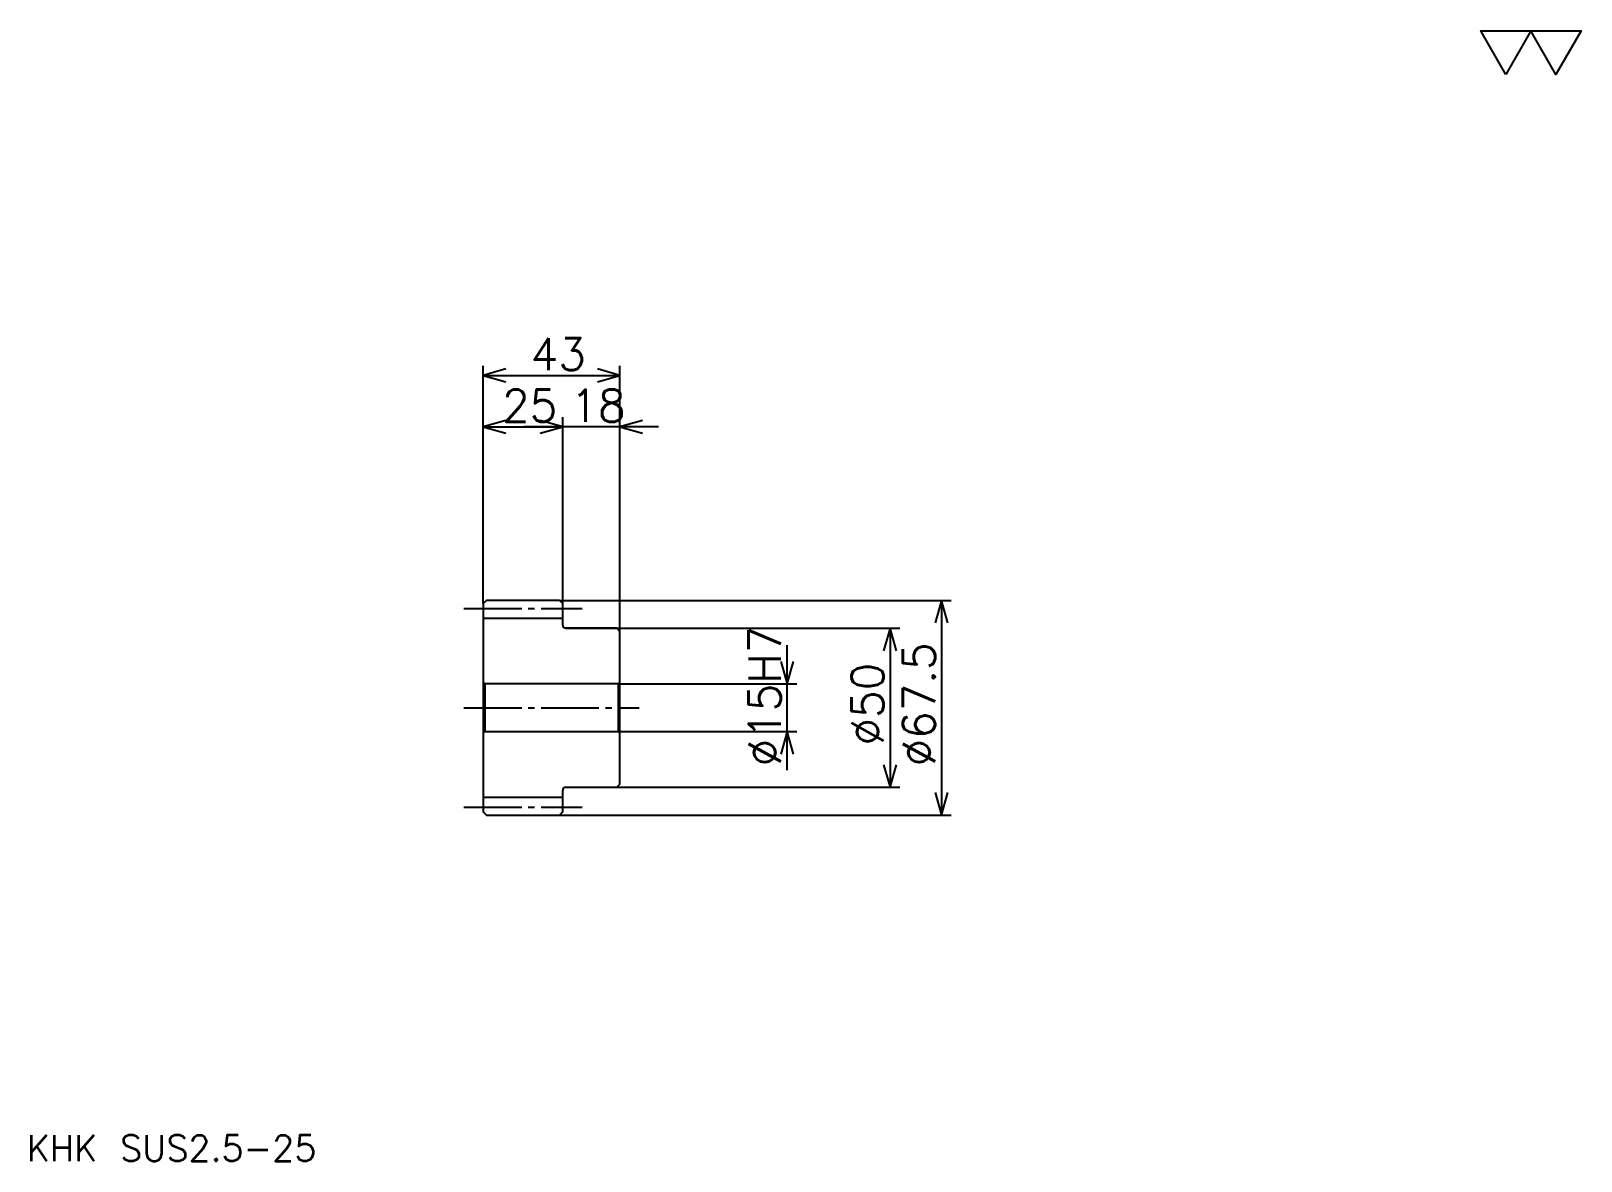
# Model space of a CAD drawing. Extents: x 22 to 509, y 22 to 378.
import ezdxf

# ---------------------------------------------------------------- set-up
doc = ezdxf.new("R2010")
doc.units = 0
doc.linetypes.add('DASHDOT', pattern=[24.260869, 18.195652, -2.021739, 2.021739, -2.021739])
doc.layers.get('0').update_dxf_attribs({"linetype": 'CONTINUOUS'})
doc.layers.add('DASHDOT', color=6, linetype='DASHDOT')
doc.styles.add('KANJI', font='TXT', dxfattribs={"bigfont": 'BIGFONT'})

msp = doc.modelspace()

# ---------------------------------------------------------------- linework, layer by layer
at = {"color": 5}
for p, q in [((163.760864, 198.521744), (163.760864, 272.315216)), ((163.760864, 269.282623), (206.760864, 269.282623)), ((206.760864, 198.521744), (206.760864, 272.315216)), ((188.760864, 198.521744), (188.760864, 256.141296)), ((163.760864, 253.108704), (188.760864, 253.108704)), ((218.891296, 253.108704), (176.630432, 253.108704)), ((163.760864, 197.521744), (163.760864, 198.521744)), ((187.760864, 198.521744), (206.760864, 198.521744)), ((188.760864, 197.521744), (188.760864, 198.521744)), ((206.760864, 198.521744), (310.880432, 198.521744)), ((206.760864, 188.771744), (206.760864, 198.521744)), ((307.847839, 198.521744), (307.847839, 131.021744)), ((189.760864, 189.771744), (206.760864, 189.771744)), ((206.760864, 189.771744), (294.706512, 189.771744)), ((291.673889, 189.771744), (291.673889, 139.771744)), ((259.32608, 145.141312), (259.32608, 184.402176)), ((206.760864, 172.271744), (262.358704, 172.271744)), ((206.760864, 157.271744), (262.358704, 157.271744)), ((189.760864, 139.771744), (206.760864, 139.771744)), ((206.760864, 139.771744), (294.706512, 139.771744)), ((187.760864, 131.021744), (206.760864, 131.021744)), ((206.760864, 131.021744), (310.880432, 131.021744))]:
    msp.add_line(p, q, dxfattribs=at)
at = {"color": 4}
for p, q in [((163.760864, 192.896744), (188.760864, 192.896744)), ((164.260864, 172.271744), (164.260864, 157.271744)), ((206.260864, 172.271744), (206.760864, 172.771744)), ((206.260864, 157.271744), (206.760864, 156.771744)), ((163.760864, 136.646744), (188.760864, 136.646744))]:
    msp.add_line(p, q, dxfattribs=at)
at = {"color": 7}
msp.add_lwpolyline([(485.217377, 363.913055), (477.332581, 377.580017), (508.871735, 377.580017), (500.986938, 363.913055), (493.102173, 377.580017), (485.217377, 363.913055)], dxfattribs=at)
at = {"color": 5}
for points in [[(170.836945, 271.304352), (163.760864, 269.282623), (170.836945, 267.260864)], [(199.684784, 267.260864), (206.760864, 269.282623), (199.684784, 271.304352)], [(170.836945, 255.130432), (163.760864, 253.108704), (170.836945, 251.086975)], [(181.684784, 251.086975), (188.760864, 253.108704), (181.684784, 255.130432)], [(181.684784, 251.086975), (188.760864, 253.108704), (181.684784, 255.130432)], [(213.836945, 255.130432), (206.760864, 253.108704), (213.836945, 251.086975)], [(309.869568, 191.445648), (307.847839, 198.521744), (305.82608, 191.445648)], [(293.695648, 182.695648), (291.673889, 189.771744), (289.652161, 182.695648)], [(257.304352, 179.347824), (259.32608, 172.271744), (261.347809, 179.347824)], [(261.347809, 150.195663), (259.32608, 157.271744), (257.304352, 150.195663)], [(289.652161, 146.847839), (291.673889, 139.771744), (293.695648, 146.847839)], [(305.82608, 138.097839), (307.847839, 131.021744), (309.869568, 138.097839)]]:
    msp.add_lwpolyline(points, dxfattribs=at)
at = {"color": 4}
for points in [[(188.760864, 190.771744), (188.760864, 197.521744), (187.760864, 198.521744), (164.760864, 198.521744), (163.760864, 197.521744), (163.760864, 156.771744)], [(189.760864, 139.771744), (205.760864, 139.771744), (206.760864, 140.771744), (206.760864, 188.771744), (205.760864, 189.771744), (189.760864, 189.771744)], [(163.760864, 156.771744), (164.260864, 157.271744), (206.260864, 157.271744), (206.260864, 172.271744), (164.260864, 172.271744), (163.760864, 172.771744)], [(163.760864, 156.771744), (163.760864, 132.021744), (164.760864, 131.021744), (187.760864, 131.021744), (188.760864, 132.021744), (188.760864, 138.771744)]]:
    msp.add_lwpolyline(points, dxfattribs=at)
for centre, start, end in [((189.760864, 190.771744), 180, 270), ((189.760864, 138.771744), 90, 180)]:
    msp.add_arc(centre, 1, start, end, dxfattribs=at)
at = {"layer": 'DASHDOT', "color": 7}
for p, q in [((157.695648, 196.021744), (194.82608, 196.021744)), ((157.695648, 164.771744), (212.82608, 164.771744)), ((157.695648, 133.521744), (194.82608, 133.521744))]:
    msp.add_line(p, q, dxfattribs=at)

# ---------------------------------------------------------------- texts
at = {"color": 7, "style": 'KANJI'}
for s, height, p in [('43', 10.108696, (178.690216, 270.900024)), ('25', 10.108696, (169.690216, 254.726105)), ('18', 10.108696, (191.190216, 254.726105)), ('KHK SUS2.5-25', 8.086957, (20.217392, 22.23913))]:
    msp.add_text(s, height=height, dxfattribs=at).set_placement(p)
for s, p in [('%%c15H7', (257.304352, 146.32338)), ('%%c67.5', (305.82608, 146.32338)), ('%%c50', (289.652161, 152.894028))]:
    msp.add_text(s, height=10.108696, rotation=90, dxfattribs=at).set_placement(p)

doc.saveas('drawing.dxf')
